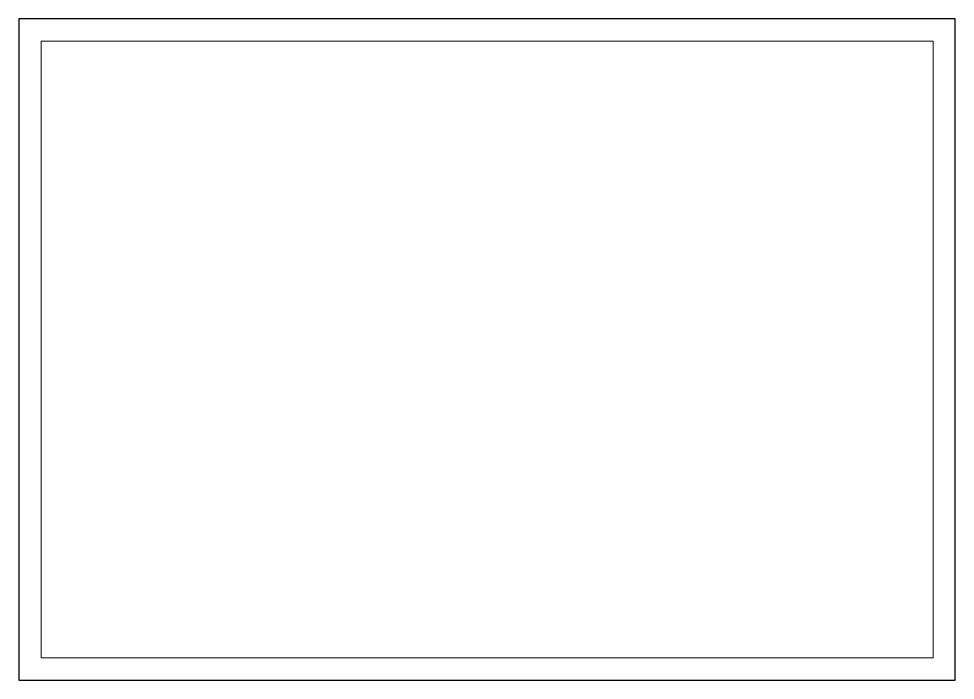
# Paper-space layout '番号図' of a CAD drawing. Header units: millimetres. Extents: x 411 to 1252, y -1 to 593.
import ezdxf

# ---------------------------------------------------------------- set-up
doc = ezdxf.new("R2010")
doc.units = ezdxf.units.MM
doc.layers.get('Defpoints').update_dxf_attribs({"color": 4})
doc.layers.add('D-TTL', color=2, linetype='Continuous', lineweight=140)

psp = doc.layouts.new('番号図')

# ---------------------------------------------------------------- linework, layer by layer
at = {"layer": 'Defpoints'}
psp.add_lwpolyline([(411.39, -0.59), (1252.39, -0.59), (1252.39, 593.41), (411.39, 593.41)], close=True, dxfattribs=at)

# ---------------------------------------------------------------- viewports
at = {"layer": 'D-TTL'}
psp.add_viewport(center=(831.89, 296.41), size=(801, 554), view_center_point=(441055.5, -46933.99), view_height=586195.7647, dxfattribs=at)

doc.saveas('drawing.dxf')
